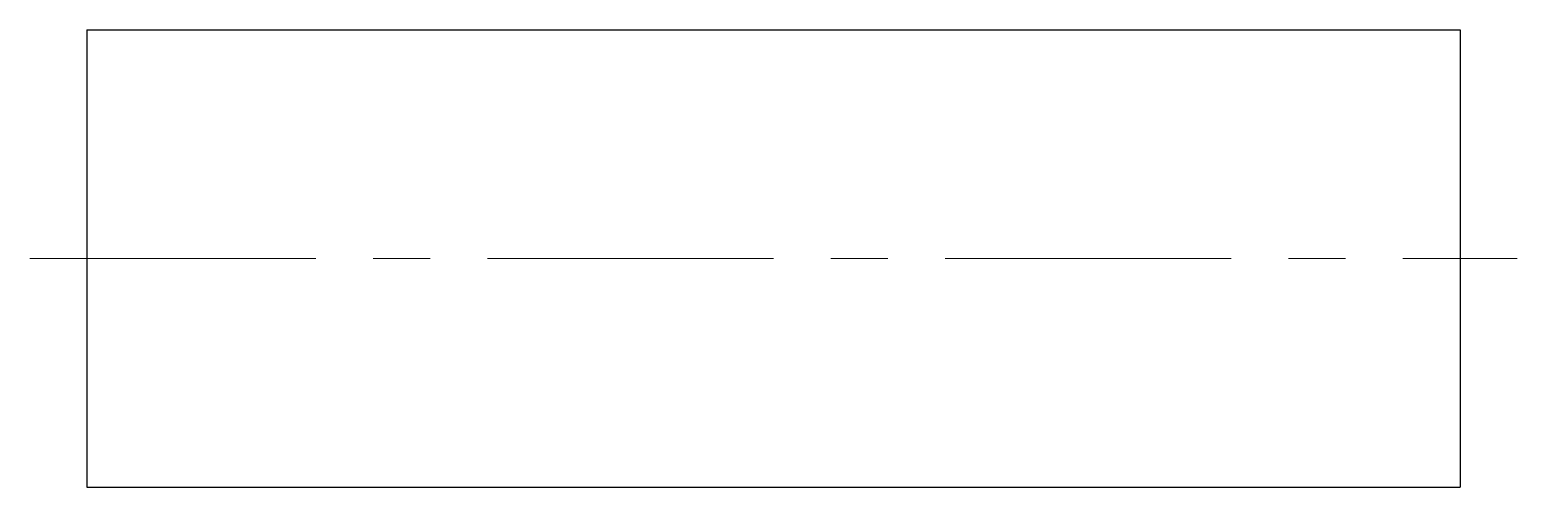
# Model space of a CAD drawing. Header units: millimetres. Extents: x -0.75 to 5.75, y -1 to 1.
import ezdxf

# ---------------------------------------------------------------- set-up
doc = ezdxf.new("R2010")
doc.units = ezdxf.units.MM
doc.header["$MEASUREMENT"] = 0
doc.linetypes.add('CENTER', pattern=[2, 1.25, -0.25, 0.25, -0.25])
doc.layers.add('AM_7', color=4, linetype='CENTER', lineweight=15)

msp = doc.modelspace()

# ---------------------------------------------------------------- linework, layer by layer
for p, q in [((-0.5, 1), (0, 1)), ((-0.5, 1), (-0.5, -1)), ((0, 1), (5, 1)), ((5, 1), (5.5, 1)), ((5.5, 1), (5.5, -1)), ((-0.5, -1), (0, -1)), ((0, -1), (5, -1)), ((5, -1), (5.5, -1))]:
    msp.add_line(p, q)
at = {"layer": 'AM_7'}
msp.add_line((-0.75, 0), (5.75, 0), dxfattribs=at)

doc.saveas('drawing.dxf')
